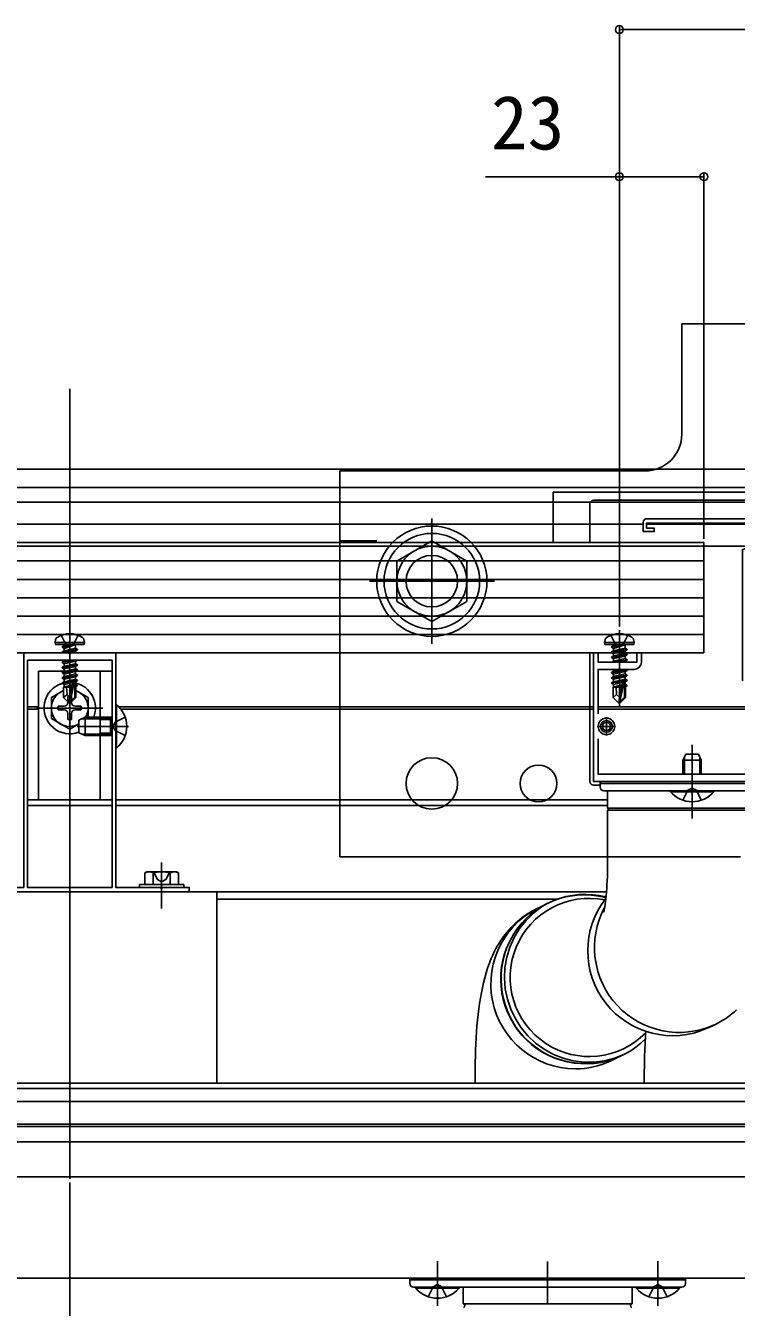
# Model space of a CAD drawing. Units: millimetres, scale not verified. Extents: x -875 to 875, y -1304 to 1296.
# Drawn here: x 487.5 to 680.8, y 144.8 to 493.4 of the extents above; entities that cross this region are included whole.
import ezdxf
from ezdxf.enums import TextEntityAlignment as Align

# ---------------------------------------------------------------- set-up
doc = ezdxf.new("R2010")
doc.units = ezdxf.units.MM
doc.header["$LTSCALE"] = 8
for name, color, linetype in [('0-3_YKK_11', 7, 'Continuous'), ('0-4_YKK_12', 2, 'Continuous'), ('0-5_YKK_13', 4, 'Continuous'), ('0-6_YKK_D', 6, 'Continuous')]:
    doc.layers.add(name, color=color, linetype=linetype)
doc.styles.add('ＭＳ ゴシック', font='')
doc.styles.get('ＭＳ ゴシック').set_extended_font_data('MS Gothic')

msp = doc.modelspace()

# ---------------------------------------------------------------- linework, layer by layer
at = {"layer": '0-3_YKK_11'}
for p, q in [((645.5, 305.3), (645.5, 300.3)), ((648, 302.8), (643, 302.8))]:
    msp.add_line(p, q, dxfattribs=at)
for points in [[(656.5, 359.3), (695.5, 359.3), (695.5, 355.5), (693.3, 355.5), (693.3, 354.6), (683.7, 350.1), (683.7, 323.7), (686.3, 323.7), (686.3, 321.893), (689.365, 321.085), (689.135, 320.215), (685.4, 321.2), (685.4, 322.8), (683.7, 322.8), (683.7, 316.497), (683.755, 316.325)], [(682.595, 315.19), (682.5, 315.409), (682.5, 350.863), (692.1, 355.363), (692.1, 356.7), (694.3, 356.7), (694.3, 358.1), (656.4, 358.1), (656.4, 356.7), (658.5, 356.7), (658.5, 355.8), (655.5, 355.8), (655.5, 358.3)], [(694, 287.8), (642, 287.8), (642, 322.8), (643.2, 322.8), (643.2, 320.3), (653.8, 320.3), (653.8, 322.8), (655, 322.8), (655, 320.3)], [(653, 318.3), (643.2, 318.3), (643.2, 306.199)], [(643.2, 299.401), (643.2, 289.8), (693.172, 289.8), (694, 290.628), (694, 299.741)]]:
    msp.add_lwpolyline(points, dxfattribs=at)
for points in [[(532, 257.8), (467, 257.8), (467, 259), (474.042, 259), (474.225, 258.88), (474.775, 258.88), (474.958, 259), (487, 259), (487, 322.8), (499.042, 322.8), (499.225, 322.68), (499.775, 322.68), (499.958, 322.8), (512, 322.8), (512, 259), (524.042, 259), (524.225, 258.88), (524.775, 258.88), (524.958, 259), (532, 259)], [(488, 320.8), (488, 259), (511, 259), (511, 320.8)]]:
    msp.add_lwpolyline(points, close=True, dxfattribs=at)
for centre, radius, start, end in [((656.5, 358.3), 1, 90.00001, 179.99999), ((653, 320.3), 2, 270.00001, 359.99999)]:
    msp.add_arc(centre, radius, start, end, dxfattribs=at)
at = {"layer": '0-4_YKK_12'}
for p, q in [((499.5, 394.6), (499.5, 179.8)), ((791.221, 372.8), (-860.035, 372.8)), ((272, 367.8), (691, 367.8)), ((272, 363.8), (641.134, 363.8)), ((641.134, 363.8), (691, 363.8)), ((598, 359.301), (598, 325.301)), ((272, 357.8), (641, 357.8)), ((641, 357.8), (655.5, 357.8)), ((656.4, 357.8), (691, 357.8)), ((272, 351.8), (684.499, 351.8)), ((615, 342.301), (581, 342.301)), ((488, 308.1), (491, 308.1)), ((488, 307.5), (491, 307.5)), ((512.884, 308.1), (642, 308.1)), ((513.398, 307.5), (642, 307.5)), ((643.2, 308.1), (691, 308.1)), ((643.2, 307.5), (691, 307.5)), ((515.5, 302.799), (501.5, 302.799)), ((668.8, 297.8), (668.8, 277.8)), ((668.8, 281.8), (668.8, 295.8)), ((488, 282.8), (511, 282.8)), ((512, 282.8), (645.8, 282.8)), ((488, 281.3), (511, 281.3)), ((512, 281.3), (645.8, 281.3)), ((524.5, 265.8), (524.5, 253.3)), ((272, 257.8), (645.508, 257.8)), ((539.5, 255.8), (632.059, 255.8)), ((689.5, 205.8), (82, 205.8)), ((689.5, 204.3), (82, 204.3)), ((689.5, 200.8), (82, 200.8)), ((689.5, 194.6), (82, 194.6)), ((689.5, 194), (82, 194)), ((689.5, 189.8), (82, 189.8)), ((689.5, 180.3), (82, 180.3)), ((599.5, 157.398), (599.5, 145.282)), ((629.5, 145.8), (629.5, 157.3)), ((659.5, 157.398), (659.5, 145.282)), ((599.5, 146.8), (599.5, 153.8)), ((659.5, 146.8), (659.5, 153.8)), ((82, 152.8), (689.5, 152.8))]:
    msp.add_line(p, q, dxfattribs=at)
at = {"layer": '0-5_YKK_13'}
for p, q in [((666, 412.301), (666, 382.301)), ((758, 412.301), (666, 412.301)), ((573, 372.301), (573, 267.301)), ((573, 372.301), (656, 372.301)), ((631, 366.5), (631, 352.8)), ((691, 366.5), (631, 366.5)), ((641, 363.3), (641, 352.8)), ((642, 364.3), (692, 364.3)), ((672, 352.8), (-583, 352.8)), ((573, 353.301), (583, 353.301)), ((672, 352.8), (672, 322.8)), ((672, 347.8), (99.5, 347.8)), ((672, 342.8), (99.5, 342.8)), ((672, 337.8), (99.5, 337.8)), ((672, 332.8), (99.5, 332.8)), ((672, 327.8), (99.5, 327.8)), ((499.5, 329), (499.5, 308.1)), ((649, 329), (649, 308.1)), ((495.5, 325.6), (495.641, 326.402)), ((503.5, 325.6), (495.5, 325.6)), ((495.5, 325.6), (495.588, 325.1)), ((503.412, 325.1), (495.588, 325.1)), ((497.4, 324.45), (501, 325.05)), ((501, 324.95), (497.4, 324.35)), ((497.4, 324.45), (497.95, 324.768)), ((497.4, 324.45), (497.4, 324.35)), ((497.4, 324.45), (497.4, 324.35)), ((497.4, 324.35), (497.95, 324.032)), ((501, 325.05), (497.95, 324.768)), ((497.95, 324.032), (501, 324.95)), ((497.95, 324.9), (497.95, 324.768)), ((501, 325.05), (501, 324.95)), ((501.05, 324.9), (501.05, 324.068)), ((503.5, 325.6), (503.359, 326.402)), ((503.5, 325.6), (503.412, 325.1)), ((645, 325.6), (645.141, 326.402)), ((653, 325.6), (645, 325.6)), ((645, 325.6), (645.088, 325.1)), ((652.912, 325.1), (645.088, 325.1)), ((646.9, 324.45), (650.5, 325.05)), ((650.5, 324.95), (646.9, 324.35)), ((646.9, 324.45), (647.45, 324.768)), ((646.9, 324.45), (646.9, 324.35)), ((646.9, 324.45), (646.9, 324.35)), ((646.9, 324.35), (647.45, 324.032)), ((650.5, 325.05), (647.45, 324.768)), ((647.45, 324.032), (650.5, 324.95)), ((647.45, 324.9), (647.45, 324.768)), ((650.5, 325.05), (650.5, 324.95)), ((650.55, 324.9), (650.55, 324.068)), ((653, 325.6), (652.859, 326.402)), ((653, 325.6), (652.912, 325.1)), ((672, 322.8), (99.5, 322.8)), ((497.4, 323.05), (501.6, 323.75)), ((501.6, 323.65), (497.4, 322.95)), ((497.4, 323.05), (497.95, 323.368)), ((497.4, 323.05), (497.4, 322.95)), ((497.4, 322.95), (497.66, 322.8)), ((501.3, 320.8), (497.4, 320.15)), ((497.4, 320.25), (500.7, 320.8)), ((501.05, 324.068), (497.95, 323.368)), ((497.95, 324.032), (497.95, 323.368)), ((498.979, 320.8), (497.95, 320.568)), ((497.95, 320.8), (497.95, 320.568)), ((501.05, 323.332), (498.692, 322.8)), ((501.6, 323.75), (501.05, 324.068)), ((501.6, 323.65), (501.05, 323.332)), ((501.05, 323.332), (501.05, 322.8)), ((501.6, 323.75), (501.6, 323.65)), ((641, 322.8), (641, 287.8)), ((646.9, 323.05), (651.1, 323.75)), ((651.1, 323.65), (646.9, 322.95)), ((646.9, 323.05), (647.45, 323.368)), ((646.9, 323.05), (646.9, 322.95)), ((646.9, 322.95), (647.45, 322.632)), ((646.9, 321.65), (651.1, 322.35)), ((651.1, 322.25), (646.9, 321.55)), ((646.9, 321.65), (647.45, 321.968)), ((646.9, 321.65), (646.9, 321.55)), ((646.9, 321.55), (647.45, 321.232)), ((647.2, 320.3), (651.1, 320.95)), ((650.55, 324.068), (647.45, 323.368)), ((647.45, 324.032), (647.45, 323.368)), ((650.55, 323.332), (647.45, 322.632)), ((650.55, 322.668), (647.45, 321.968)), ((647.45, 322.632), (647.45, 321.968)), ((650.55, 321.268), (647.45, 320.568)), ((647.45, 321.232), (647.45, 320.568)), ((651.1, 320.85), (647.8, 320.3)), ((651.1, 323.75), (650.55, 324.068)), ((651.1, 323.65), (650.55, 323.332)), ((650.55, 323.332), (650.55, 322.668)), ((651.1, 322.35), (650.55, 322.668)), ((650.55, 321.932), (650.55, 321.268)), ((651.1, 320.95), (650.55, 321.268)), ((651.1, 323.75), (651.1, 323.65)), ((651.1, 322.35), (651.1, 322.25)), ((651.1, 320.95), (651.1, 320.85)), ((491, 317.799), (511, 317.799)), ((497.4, 320.25), (497.95, 320.568)), ((497.4, 320.25), (497.4, 320.15)), ((497.4, 320.15), (497.95, 319.832)), ((497.4, 318.85), (501.6, 319.55)), ((501.6, 319.45), (497.4, 318.75)), ((497.4, 318.85), (497.95, 319.168)), ((497.4, 318.85), (497.4, 318.75)), ((497.4, 318.75), (497.95, 318.432)), ((497.4, 317.45), (501.6, 318.15)), ((501.6, 318.05), (497.4, 317.35)), ((497.4, 317.45), (497.95, 317.768)), ((497.4, 317.45), (497.4, 317.35)), ((497.4, 317.35), (497.95, 317.032)), ((501.05, 319.868), (497.95, 319.168)), ((497.95, 319.832), (497.95, 319.168)), ((501.05, 318.468), (497.95, 317.768)), ((497.95, 318.432), (497.95, 317.768)), ((501.05, 320.532), (501.05, 319.868)), ((501.6, 319.55), (501.05, 319.868)), ((501.05, 319.132), (501.05, 318.468)), ((501.6, 318.15), (501.05, 318.468)), ((501.05, 317.732), (501.05, 317.068)), ((501.6, 319.55), (501.6, 319.45)), ((501.6, 318.15), (501.6, 318.05)), ((507.8, 317.799), (507.8, 282.799)), ((511, 317.799), (511, 282.799)), ((646.9, 317.45), (651.1, 318.15)), ((651.1, 318.05), (646.9, 317.35)), ((646.9, 317.45), (647.45, 317.768)), ((646.9, 317.45), (646.9, 317.35)), ((646.9, 317.35), (647.45, 317.032)), ((646.987, 320.3), (647.45, 320.568)), ((649.808, 318.3), (647.45, 317.768)), ((647.45, 318.3), (647.45, 317.768)), ((650.55, 320.532), (650.55, 320.3)), ((650.55, 317.732), (650.55, 317.068)), ((651.1, 318.15), (650.84, 318.3)), ((651.1, 318.15), (651.1, 318.05)), ((497.4, 316.05), (501.6, 316.75)), ((501.6, 316.65), (497.4, 315.95)), ((497.4, 316.05), (497.95, 316.368)), ((497.4, 316.05), (497.4, 315.95)), ((497.4, 315.95), (497.95, 315.632)), ((497.4, 314.65), (500.426, 315.154)), ((500.398, 315.05), (497.4, 314.55)), ((497.4, 314.65), (497.95, 314.968)), ((497.4, 314.65), (497.4, 314.55)), ((497.4, 314.55), (497.95, 314.232)), ((501.05, 317.068), (497.95, 316.368)), ((497.95, 317.032), (497.95, 316.368)), ((501.05, 315.668), (497.95, 314.968)), ((497.95, 315.632), (497.95, 314.968)), ((500.34, 314.772), (497.95, 314.232)), ((497.95, 314.232), (497.95, 313.568)), ((500.195, 314.075), (497.95, 313.568)), ((500.135, 313.783), (498.417, 313.5)), ((499.5, 298.799), (499.5, 316.799)), ((500.41, 315.107), (499.5, 310.722)), ((500.832, 315.223), (499.65, 309.524)), ((500.832, 315.222), (501.6, 315.35)), ((501.6, 315.25), (500.887, 315.131)), ((501.05, 314.268), (500.897, 314.233)), ((500.9, 315.052), (500.9, 310.774)), ((501.5, 314.008), (500.9, 313.909)), ((501.5, 313.792), (500.9, 313.676)), ((501.6, 316.75), (501.05, 317.068)), ((501.05, 316.332), (501.05, 315.668)), ((501.6, 315.35), (501.05, 315.668)), ((501.05, 314.932), (501.05, 314.268)), ((501.5, 314.008), (501.05, 314.268)), ((501.5, 313.792), (501.2, 313.619)), ((501.5, 314.008), (501.5, 313.792)), ((501.6, 316.75), (501.6, 316.65)), ((501.6, 315.35), (501.6, 315.25)), ((646.9, 316.05), (651.1, 316.75)), ((651.1, 316.65), (646.9, 315.95)), ((646.9, 316.05), (647.45, 316.368)), ((646.9, 316.05), (646.9, 315.95)), ((646.9, 315.95), (647.45, 315.632)), ((646.9, 314.65), (649.926, 315.154)), ((649.898, 315.05), (646.9, 314.55)), ((646.9, 314.65), (647.45, 314.968)), ((646.9, 314.65), (646.9, 314.55)), ((646.9, 314.55), (647.45, 314.232)), ((650.55, 317.068), (647.45, 316.368)), ((647.45, 317.032), (647.45, 316.368)), ((650.55, 315.668), (647.45, 314.968)), ((647.45, 315.632), (647.45, 314.968)), ((649.84, 314.772), (647.45, 314.232)), ((647.45, 314.232), (647.45, 313.568)), ((649.695, 314.075), (647.45, 313.568)), ((649.635, 313.783), (647.917, 313.5)), ((649.91, 315.107), (649, 310.722)), ((650.332, 315.223), (649.15, 309.524)), ((650.332, 315.222), (651.1, 315.35)), ((651.1, 315.25), (650.387, 315.131)), ((650.55, 314.268), (650.397, 314.233)), ((650.4, 315.052), (650.4, 310.774)), ((651, 314.008), (650.4, 313.909)), ((651, 313.792), (650.4, 313.676)), ((651.1, 316.75), (650.55, 317.068)), ((650.55, 316.332), (650.55, 315.668)), ((651.1, 315.35), (650.55, 315.668)), ((650.55, 314.932), (650.55, 314.268)), ((651, 314.008), (650.55, 314.268)), ((651, 313.792), (650.7, 313.619)), ((651, 314.008), (651, 313.792)), ((651.1, 316.75), (651.1, 316.65)), ((651.1, 315.35), (651.1, 315.25)), ((497.8, 312.567), (494.5, 310.662)), ((494.5, 310.662), (494.5, 304.935)), ((497.8, 313.5), (497.95, 313.568)), ((497.8, 313.5), (497.8, 310.65)), ((500.076, 313.5), (497.8, 313.5)), ((498.757, 311.453), (497.8, 310.65)), ((499.35, 309.1), (497.8, 310.65)), ((499, 310.949), (499, 309.299)), ((500, 310.949), (499, 310.949)), ((499.5, 310.722), (499.35, 309.1)), ((499.5, 310.722), (499.5, 309.1)), ((500.9, 310.774), (499.65, 309.524)), ((499.65, 309.1), (501.2, 310.65)), ((500.08, 313.516), (499.996, 313.5)), ((500, 310.949), (500, 309.299)), ((501.2, 313.5), (500.9, 313.5)), ((501.2, 310.65), (500.9, 310.774)), ((501.2, 313.619), (501.2, 310.65)), ((501.2, 312.567), (504.5, 310.662)), ((504.5, 305.299), (504.5, 310.662)), ((647.3, 313.5), (647.45, 313.568)), ((647.3, 313.5), (647.3, 310.65)), ((649.576, 313.5), (647.3, 313.5)), ((648.257, 311.453), (647.3, 310.65)), ((648.85, 309.1), (647.3, 310.65)), ((649, 310.722), (648.85, 309.1)), ((649, 310.722), (649, 309.1)), ((650.4, 310.774), (649.15, 309.524)), ((649.15, 309.1), (650.7, 310.65)), ((649.58, 313.516), (649.496, 313.5)), ((650.7, 313.5), (650.4, 313.5)), ((650.7, 310.65), (650.4, 310.774)), ((650.7, 313.619), (650.7, 310.65)), ((490.5, 307.799), (508.5, 307.799)), ((496.35, 308.299), (498, 308.299)), ((496.35, 308.299), (496.35, 307.299)), ((496.35, 307.299), (498, 307.299)), ((499.35, 309.1), (499.65, 309.1)), ((499.65, 309.524), (499.65, 309.1)), ((501, 308.299), (502.65, 308.299)), ((501, 307.299), (502.65, 307.299)), ((502.65, 307.299), (502.65, 308.299)), ((512, 308.699), (512, 296.899)), ((512.248, 308.699), (512, 308.699)), ((512.248, 296.899), (512.248, 308.699)), ((648.85, 309.1), (649.15, 309.1)), ((649.15, 309.524), (649.15, 309.1)), ((499.5, 302.049), (494.5, 304.935)), ((499, 306.299), (499, 304.649)), ((499, 304.649), (500, 304.649)), ((499.5, 302.049), (502, 303.492)), ((500, 306.299), (500, 304.649)), ((502, 304.499), (503.7, 305.299)), ((502, 301.099), (502, 304.499)), ((510.6, 304.866), (502.78, 304.866)), ((510.6, 305.299), (503.7, 305.299)), ((503.7, 300.299), (503.7, 305.299)), ((511, 305.299), (507.8, 305.299)), ((511, 304.649), (507.8, 304.649)), ((510.6, 300.299), (510.6, 305.299)), ((510.6, 305.299), (511, 305.153)), ((510.6, 304.866), (511, 304.949)), ((511.256, 302.799), (511.865, 303.944)), ((514.583, 305.299), (511.865, 303.944)), ((503.7, 300.299), (502, 301.099)), ((510.6, 300.732), (502.78, 300.732)), ((510.6, 300.299), (503.7, 300.299)), ((511, 300.949), (507.8, 300.949)), ((511, 300.299), (507.8, 300.299)), ((510.6, 300.732), (511, 300.648)), ((510.6, 300.299), (511, 300.444)), ((511.256, 302.799), (511.865, 301.654)), ((514.583, 300.299), (511.865, 301.654)), ((512.248, 296.899), (512, 296.899)), ((666.3, 293.6), (667.1, 295.3)), ((666.3, 289.8), (666.3, 293.6)), ((666.3, 293.6), (671.3, 293.6)), ((666.733, 289.8), (666.733, 294.52)), ((667.1, 295.3), (670.5, 295.3)), ((670.5, 295.3), (671.3, 293.6)), ((670.867, 289.8), (670.867, 294.52)), ((671.3, 289.8), (671.3, 293.6)), ((642, 286.8), (643.8, 286.8)), ((643.8, 287.8), (643.8, 286.3)), ((693.8, 287.8), (643.8, 287.8)), ((693.8, 287.3), (643.8, 287.3)), ((668.8, 286.044), (667.655, 285.435)), ((668.8, 286.044), (669.945, 285.435)), ((668.8, 285.3), (644.8, 285.3)), ((645.8, 280.55), (645.8, 285.3)), ((646.195, 285.3), (645.8, 285.3)), ((691.8, 285.3), (646.195, 285.3)), ((674.7, 285.3), (662.9, 285.3)), ((662.9, 285.052), (662.9, 285.3)), ((662.9, 285.052), (674.7, 285.052)), ((666.3, 282.717), (667.655, 285.435)), ((692.8, 285.3), (668.8, 285.3)), ((671.3, 282.717), (669.945, 285.435)), ((674.7, 285.052), (674.7, 285.3)), ((645.8, 280.55), (691.8, 280.55)), ((645.8, 265.3), (645.8, 280.05)), ((646.195, 280.05), (645.8, 280.05)), ((691.8, 280.05), (646.195, 280.05)), ((573, 267.301), (682, 267.301)), ((520.5, 263.3), (519.881, 262.943)), ((519.881, 259.8), (519.881, 262.943)), ((528.5, 263.3), (520.5, 263.3)), ((522.191, 259.8), (522.191, 262.943)), ((526.809, 259.8), (526.809, 262.943)), ((528.5, 263.3), (529.119, 262.943)), ((529.119, 259.8), (529.119, 262.943)), ((529.119, 259.8), (519.881, 259.8)), ((527, 259.8), (522, 259.8)), ((539.5, 257.8), (539.5, 205.8)), ((674.773, 221.603), (672.934, 220.732)), ((649.236, 213.101), (646.523, 211.816)), ((609.797, 205.8), (609.797, 209.688)), ((655.797, 209.688), (655.797, 205.8)), ((539.5, 205.8), (459.5, 205.8)), ((667, 152.8), (592, 152.8)), ((667, 152.3), (592, 152.3)), ((666, 150.3), (593, 150.3)), ((605.4, 150.3), (593.6, 150.3)), ((593.6, 150.052), (593.6, 150.3)), ((593.6, 150.052), (605.4, 150.052)), ((597, 147.717), (598.355, 150.435)), ((599.5, 151.044), (598.355, 150.435)), ((599.5, 151.044), (600.645, 150.435)), ((602, 147.717), (600.645, 150.435)), ((605.4, 150.052), (605.4, 150.3)), ((652.5, 150.3), (606.5, 150.3)), ((606.5, 150.3), (606.5, 145.971)), ((652.5, 150.3), (652.5, 145.971)), ((665.4, 150.3), (653.6, 150.3)), ((653.6, 150.052), (653.6, 150.3)), ((653.6, 150.052), (665.4, 150.052)), ((657, 147.717), (658.355, 150.435)), ((659.5, 151.044), (658.355, 150.435)), ((659.5, 151.044), (660.645, 150.435)), ((662, 147.717), (660.645, 150.435)), ((665.4, 150.052), (665.4, 150.3)), ((652.404, 145.8), (606.596, 145.8))]:
    msp.add_line(p, q, dxfattribs=at)
for points in [[(598, 353.271), (588.5, 347.786), (588.5, 336.816), (598, 331.331), (607.5, 336.816), (607.5, 347.786)], [(518.5, 259), (530.5, 259), (530.5, 259.8), (518.5, 259.8)], [(459.5, 257.8), (459.5, 205.8), (539.5, 205.8), (539.5, 257.8)]]:
    msp.add_lwpolyline(points, close=True, dxfattribs=at)
for points in [[(497.2, 327.579), (498.355, 325.263), (499.5, 324.654)], [(501.8, 327.579), (500.645, 325.263), (499.5, 324.654)], [(646.7, 327.579), (647.855, 325.263), (649, 324.654)], [(651.3, 327.579), (650.145, 325.263), (649, 324.654)], [(501.513, 320.8), (501.05, 320.532), (497.95, 319.832)], [(651.1, 322.25), (650.55, 321.932), (647.45, 321.232)], [(651.1, 320.85), (650.55, 320.532), (649.521, 320.3)], [(491, 317.799), (491, 282.799), (511, 282.799)], [(501.6, 319.45), (501.05, 319.132), (497.95, 318.432)], [(501.6, 318.05), (501.05, 317.732), (497.95, 317.032)], [(651.1, 318.05), (650.55, 317.732), (647.45, 317.032)], [(501.6, 316.65), (501.05, 316.332), (497.95, 315.632)], [(501.6, 315.25), (501.05, 314.932), (500.9, 314.899)], [(651.1, 316.65), (650.55, 316.332), (647.45, 315.632)], [(651.1, 315.25), (650.55, 314.932), (650.4, 314.899)], [(499.5, 310.722), (498.757, 311.453), (498.6, 313.5)], [(649, 310.722), (648.257, 311.453), (648.1, 313.5)], [(644.747, 252.311), (644.742, 252.295), (644.744, 252.304), (644.751, 252.334), (644.764, 252.381), (644.794, 252.506), (644.829, 252.659), (644.867, 252.844), (644.911, 253.066), (644.959, 253.323), (645.009, 253.61), (645.06, 253.925), (645.112, 254.264), (645.164, 254.626), (645.216, 255.011), (645.267, 255.415), (645.317, 255.838), (645.411, 256.733), (645.498, 257.686), (645.576, 258.688), (645.643, 259.73), (645.699, 260.806), (645.743, 261.907), (645.775, 263.027), (645.798, 265.3)], [(522.3, 263.3), (523.35, 261.147), (524.5, 260.536)], [(526.7, 263.3), (525.65, 261.147), (524.5, 260.536)], [(539.5, 257.8), (459.5, 257.8), (459.5, 205.8)], [(650.231, 213.579), (647.689, 212.552), (644.951, 211.836), (642.141, 211.476), (639.302, 211.476), (636.48, 211.836), (633.719, 212.552), (631.062, 213.611), (628.552, 214.997), (626.228, 216.689), (624.127, 218.658), (622.282, 220.875), (620.721, 223.305), (619.471, 225.908), (618.549, 228.645), (617.972, 231.471), (617.747, 234.343), (617.879, 237.215), (618.365, 240.041), (619.198, 242.778), (620.365, 245.381), (621.847, 247.811), (623.62, 250.028), (625.658, 251.997), (627.841, 253.773)], [(621.929, 250.298), (622.576, 250.806), (623.241, 251.295), (623.925, 251.761), (624.628, 252.2), (625.35, 252.611), (626.824, 253.384)], [(609.797, 209.688), (609.807, 211.39), (609.836, 213.088), (609.886, 214.776), (609.955, 216.451), (610.043, 218.107), (610.15, 219.741), (610.277, 221.349), (610.424, 222.928), (610.59, 224.476), (610.776, 225.991), (610.983, 227.473), (611.212, 228.923), (611.463, 230.34), (611.739, 231.729), (612.044, 233.093), (612.38, 234.437), (612.753, 235.767), (613.169, 237.089), (613.396, 237.749), (613.636, 238.409), (613.892, 239.069), (614.163, 239.73), (614.452, 240.392), (614.759, 241.054), (615.085, 241.716), (615.431, 242.377), (615.798, 243.037), (616.187, 243.693), (616.598, 244.345), (617.031, 244.991), (617.487, 245.63), (617.965, 246.26), (618.467, 246.88), (618.99, 247.488), (619.535, 248.082), (620.102, 248.662), (620.691, 249.225), (621.3, 249.77), (621.929, 250.298)], [(679.669, 224.69), (679.021, 224.181), (678.356, 223.692), (677.672, 223.226), (676.969, 222.787), (676.248, 222.376), (674.773, 221.603)], [(680.907, 225.763), (680.298, 225.217), (679.669, 224.69)], [(656.194, 219.878), (656.144, 218.967), (656.095, 218.056), (656.046, 217.145), (655.998, 216.234), (655.951, 215.32), (655.908, 214.401), (655.869, 213.475), (655.837, 212.54), (655.815, 211.596), (655.805, 210.643), (655.8, 209.686)], [(592, 152.8), (592, 152.3), (592, 151.3)], [(667, 151.3), (667, 152.3), (667, 152.8)]]:
    msp.add_lwpolyline(points, dxfattribs=at)
for centre, radius in [((598, 342.301), 15), ((598, 342.301), 13), ((598, 342.301), 9.5), ((598, 342.301), 7), ((645.5, 302.8), 2.25), ((645.5, 302.8), 1.6), ((645.5, 302.8), 1.1), ((598, 287.301), 7), ((627, 287.301), 5)]:
    msp.add_circle(centre, radius, dxfattribs=at)
for centre, radius, start, end in [((656, 382.301), 10, 270, 0), ((642, 363.3), 1, 90, 180), ((499.5, 321.5), 6.5, 57.94412, 122.05588), ((649, 321.5), 6.5, 57.94412, 122.05588), ((496.528, 326.246), 0.9, 122.05588, 170), ((497.75, 324.9), 0.2, 0, 90), ((501.25, 324.9), 0.2, 90, 180), ((502.472, 326.246), 0.9, 10, 57.94412), ((646.028, 326.246), 0.9, 122.05588, 170), ((647.25, 324.9), 0.2, 0, 90), ((650.75, 324.9), 0.2, 90, 180), ((651.972, 326.246), 0.9, 10, 57.94412), ((499.5, 307.799), 7, 106.74255, 290.92483), ((500.652, 315.052), 0.248, 0, 167.19096), ((499.5, 307.799), 7, 339.07517, 77.20705), ((650.152, 315.052), 0.248, 0, 167.19096), ((499.5, 307.799), 5, 109.87687, 300), ((499.5, 307.799), 5, 330, 70.12313), ((498, 309.299), 1, 270, 0), ((498, 306.299), 1, 0, 90), ((501, 309.299), 1, 180, 270), ((501, 306.299), 1, 90, 180), ((507.3, 302.799), 7.7, 309.98312, 50.01688), ((642, 287.8), 1, 180, 270), ((642, 287.8), 1, 180, 270), ((644.8, 286.3), 1, 180, 270), ((668.8, 290), 7.7, 219.98312, 320.01688), ((645.8, 280.3), 0.25, 270, 90), ((521.036, 261.255), 2.045, 55.61575, 124.38425), ((524.5, 255.657), 7.643, 72.41205, 107.58795), ((527.964, 261.255), 2.045, 55.61575, 124.38425), ((639.764, 234.095), 23.032, 75.88518, 294.28246), ((639.452, 234.403), 22.583, 74.84154, 181.20356), ((640.806, 234.544), 21.503, 78.62775, 315.61576), ((663.469, 241.758), 23.058, 141.85645, 294.23441), ((637.103, 232.745), 23.058, 112.6998, 269.8512), ((665.31, 242.629), 23.056, 151.77602, 294.34201), ((639.837, 234.055), 22.964, 180.31489, 315.02977), ((637.056, 231.807), 22.12, 269.96726, 295.33961), ((593, 151.3), 1, 180, 270), ((599.5, 155), 7.7, 219.98312, 320.01688), ((659.5, 155), 7.7, 219.98312, 320.01688), ((666, 151.3), 1, 270, 360), ((606.7, 145.971), 0.2, 180, 253.39845), ((606.5, 145.3), 0.5, 286.60155, 73.39845), ((652.5, 145.3), 0.5, 106.60155, 253.39845), ((652.3, 145.971), 0.2, 286.60155, 360)]:
    msp.add_arc(centre, radius, start, end, dxfattribs=at)
at = {"layer": '0-6_YKK_D'}
for p, q in [((649, 330), (649, 493.301)), ((649, 492.301), (692, 492.301)), ((649, 330), (649, 453.301)), ((672, 353.8), (672, 453.301)), ((499.5, 178.8), (499.5, -12.7)), ((499.5, 178.8), (499.5, -12.7))]:
    msp.add_line(p, q, dxfattribs=at)
msp.add_lwpolyline([(672, 452.301), (649, 452.301), (612.564, 452.301)], dxfattribs=at)
for centre in [(649, 492.301), (649, 452.301), (672, 452.301)]:
    msp.add_circle(centre, 1.075, dxfattribs=at)

# ---------------------------------------------------------------- texts
at = {"layer": '0-6_YKK_D', "style": 'ＭＳ ゴシック'}
msp.add_text('23', height=14.66, dxfattribs=at).set_placement((614.086, 455.301), align=Align.BOTTOM_LEFT)

doc.saveas('drawing.dxf')
